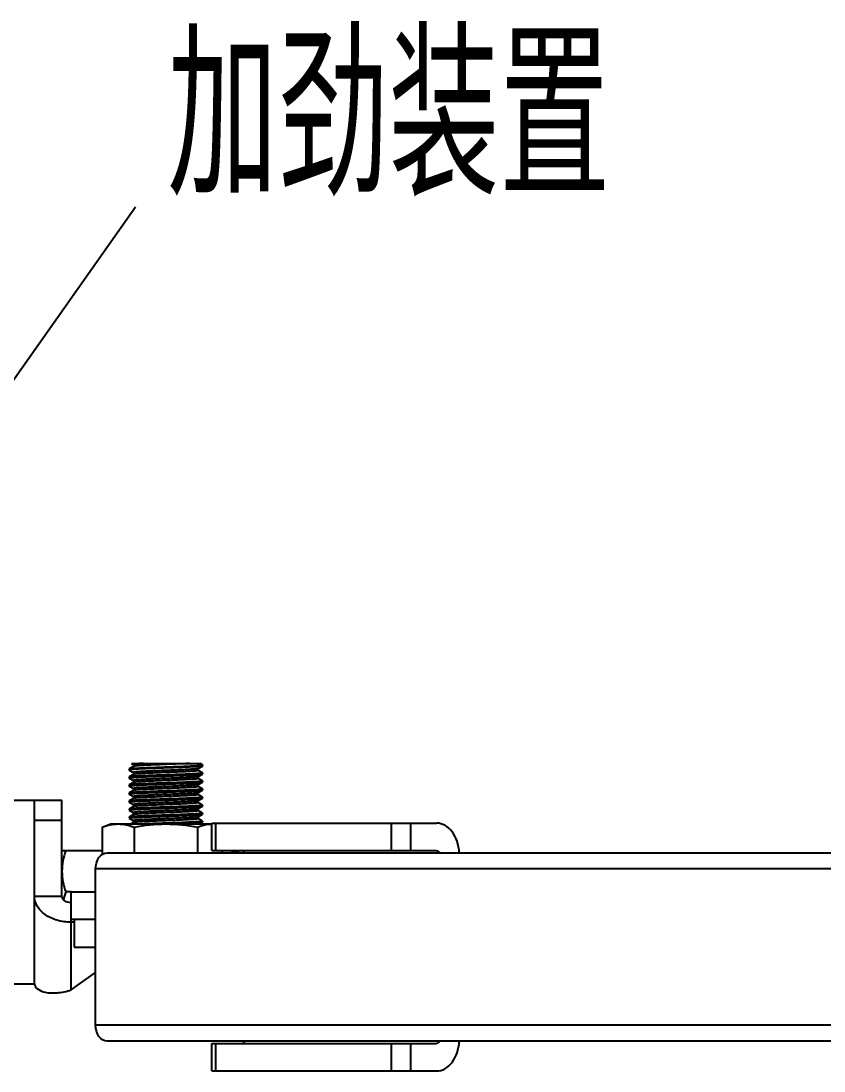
# Model space of a CAD drawing. Extents: x 1725261 to 1937680, y 860327 to 1571294.
# Drawn here: x 1857427 to 1859458, y 1251421 to 1254078 of the extents above; entities that cross this region are included whole.
import ezdxf

# ---------------------------------------------------------------- set-up
doc = ezdxf.new("R2010")
doc.units = 0
doc.header["$LTSCALE"] = 1000
doc.header["$MEASUREMENT"] = 0
doc.layers.add('W_DIM', color=4, linetype='Continuous')
doc.styles.get("Standard").update_dxf_attribs({"font": 'gbenor.shx', "bigfont": 'gbcbig.shx'})
doc.styles.add('wwp100', font='txt.shx', dxfattribs={"width": 0.7, "height": 400, "bigfont": 'hztxt.shx'})
doc.dimstyles.get("Standard").update_dxf_attribs({"dimtxt": 0.18, "dimasz": 0.18, "dimexe": 0.18, "dimexo": 0.0625, "dimgap": 0.09, "dimtad": 0, "dimtih": 1, "dimtoh": 1, "dimdec": 4, "dimzin": 0, "dimdsep": 46, "dimtxsty": 'Standard', "dimcen": 0.09, "dimadec": 0, "dimazin": 0, "dimtfac": 1, "dimtdec": 4, "dimtofl": 0, "dimtmove": 0, "dimatfit": 3, "dimfxl": 0, "dimtolj": 1, "dimtzin": 0, "dimarcsym": 0})

msp = doc.modelspace()

# ---------------------------------------------------------------- linework, layer by layer
at = {"linetype": 'Continuous'}
for p, q in [((1857706.8, 1252199.6), (1857711.5, 1252196.9)), ((1857706.8, 1252199.6), (1857879.8, 1252199.6)), ((1857711.6, 1252197), (1857711.6, 1252192)), ((1857886.2, 1252195.9), (1857879.8, 1252199.6)), ((1857886.4, 1252195.7), (1857886.2, 1252195.9)), ((1857886.4, 1252195.7), (1857886.4, 1252193.2)), ((1857700.5, 1252185.6), (1857700.7, 1252185.8)), ((1857700.5, 1252185.6), (1857700.5, 1252183)), ((1857700.5, 1252185.6), (1857700.5, 1252183)), ((1857700.5, 1252183.1), (1857700.5, 1252183)), ((1857700.7, 1252182.8), (1857700.5, 1252183)), ((1857711.6, 1252192), (1857700.7, 1252185.8)), ((1857700.7, 1252182.8), (1857711.5, 1252176.6)), ((1857711.6, 1252171.7), (1857700.7, 1252165.4)), ((1857711.8, 1252192.1), (1857711.6, 1252192)), ((1857711.6, 1252176.7), (1857711.6, 1252171.7)), ((1857711.8, 1252171.8), (1857711.6, 1252171.7)), ((1857712.1, 1252172), (1857711.8, 1252171.8)), ((1857875.2, 1252186.6), (1857875.4, 1252186.7)), ((1857875.4, 1252186.7), (1857886.2, 1252193)), ((1857875.4, 1252181.7), (1857875.4, 1252186.7)), ((1857886.2, 1252175.6), (1857875.4, 1252181.8)), ((1857875.4, 1252166.4), (1857886.2, 1252172.7)), ((1857886.4, 1252193.2), (1857886.2, 1252193)), ((1857886.2, 1252175.6), (1857886.4, 1252175.4)), ((1857886.2, 1252172.7), (1857886.4, 1252172.9)), ((1857886.4, 1252175.4), (1857886.4, 1252172.9)), ((1857886.4, 1252175.4), (1857886.4, 1252172.9)), ((1857700.7, 1252165.4), (1857700.5, 1252165.2)), ((1857700.5, 1252165.2), (1857700.5, 1252162.7)), ((1857700.5, 1252165.2), (1857700.5, 1252162.7)), ((1857700.7, 1252162.5), (1857700.5, 1252162.7)), ((1857700.5, 1252162.7), (1857700.5, 1252162.7)), ((1857700.7, 1252145.1), (1857700.5, 1252144.9)), ((1857700.5, 1252144.9), (1857700.5, 1252142.4)), ((1857700.5, 1252144.9), (1857700.5, 1252142.4)), ((1857700.7, 1252142.2), (1857700.5, 1252142.4)), ((1857700.5, 1252142.4), (1857700.5, 1252142.4)), ((1857700.7, 1252162.5), (1857711.5, 1252156.3)), ((1857711.6, 1252151.4), (1857700.7, 1252145.1)), ((1857700.7, 1252142.2), (1857711.5, 1252135.9)), ((1857711.6, 1252156.3), (1857711.6, 1252151.4)), ((1857711.8, 1252151.5), (1857711.6, 1252151.4)), ((1857875.2, 1252166.3), (1857875.4, 1252166.4)), ((1857875.2, 1252145.9), (1857875.4, 1252146.1)), ((1857875.4, 1252161.4), (1857875.4, 1252166.4)), ((1857886.2, 1252155.3), (1857875.4, 1252161.5)), ((1857875.4, 1252146.1), (1857886.2, 1252152.3)), ((1857875.4, 1252141.1), (1857875.4, 1252146.1)), ((1857886.2, 1252134.9), (1857875.4, 1252141.2)), ((1857886.2, 1252155.3), (1857886.4, 1252155.1)), ((1857886.2, 1252152.3), (1857886.4, 1252152.5)), ((1857886.4, 1252155.1), (1857886.4, 1252152.5)), ((1857886.4, 1252155.1), (1857886.4, 1252152.5)), ((1857700.7, 1252124.8), (1857700.5, 1252124.6)), ((1857700.5, 1252124.6), (1857700.5, 1252122)), ((1857700.5, 1252124.6), (1857700.5, 1252122)), ((1857700.5, 1252122), (1857700.5, 1252122.1)), ((1857700.7, 1252121.9), (1857700.5, 1252122)), ((1857711.6, 1252131), (1857700.7, 1252124.8)), ((1857700.7, 1252121.9), (1857711.5, 1252115.6)), ((1857711.6, 1252136), (1857711.6, 1252131)), ((1857711.8, 1252131.1), (1857711.6, 1252131)), ((1857711.6, 1252115.7), (1857711.6, 1252110.7)), ((1857875.2, 1252125.6), (1857875.4, 1252125.7)), ((1857875.4, 1252125.7), (1857886.2, 1252132)), ((1857875.4, 1252120.8), (1857875.4, 1252125.7)), ((1857886.2, 1252114.6), (1857875.4, 1252120.8)), ((1857886.2, 1252134.9), (1857886.4, 1252134.7)), ((1857886.2, 1252132), (1857886.4, 1252132.2)), ((1857886.2, 1252114.6), (1857886.4, 1252114.4)), ((1857886.4, 1252134.7), (1857886.4, 1252132.2)), ((1857886.4, 1252134.7), (1857886.4, 1252132.2)), ((1856880.2, 1252106.7), (1857530.7, 1252106.7)), ((1857461, 1251642), (1857461, 1252106.7)), ((1857530.7, 1251863.6), (1857530.7, 1252106.7)), ((1857700.7, 1252104.5), (1857700.5, 1252104.3)), ((1857700.5, 1252104.3), (1857700.5, 1252101.7)), ((1857700.5, 1252104.3), (1857700.5, 1252101.7)), ((1857700.5, 1252101.7), (1857700.5, 1252101.8)), ((1857700.7, 1252101.5), (1857700.5, 1252101.7)), ((1857711.6, 1252110.7), (1857700.7, 1252104.5)), ((1857700.7, 1252101.5), (1857711.5, 1252095.3)), ((1857711.6, 1252090.4), (1857700.7, 1252084.1)), ((1857711.8, 1252110.8), (1857711.6, 1252110.7)), ((1857711.6, 1252095.4), (1857711.6, 1252090.4)), ((1857711.8, 1252090.5), (1857711.6, 1252090.4)), ((1857875.2, 1252105.3), (1857875.4, 1252105.4)), ((1857875.4, 1252105.4), (1857886.2, 1252111.7)), ((1857875.4, 1252100.4), (1857875.4, 1252105.4)), ((1857886.2, 1252094.3), (1857875.4, 1252100.5)), ((1857875.4, 1252085.1), (1857886.2, 1252091.4)), ((1857886.2, 1252111.7), (1857886.4, 1252111.9)), ((1857886.2, 1252094.3), (1857886.4, 1252094.1)), ((1857886.2, 1252091.4), (1857886.4, 1252091.6)), ((1857886.4, 1252114.4), (1857886.4, 1252111.9)), ((1857886.4, 1252114.4), (1857886.4, 1252111.9)), ((1857886.4, 1252094.1), (1857886.4, 1252091.6)), ((1857886.4, 1252094.1), (1857886.4, 1252091.6)), ((1857700.7, 1252084.1), (1857700.5, 1252083.9)), ((1857700.5, 1252083.9), (1857700.5, 1252081.4)), ((1857700.5, 1252083.9), (1857700.5, 1252081.4)), ((1857700.7, 1252081.2), (1857700.5, 1252081.4)), ((1857700.5, 1252081.4), (1857700.5, 1252081.4)), ((1857700.7, 1252063.8), (1857700.5, 1252063.6)), ((1857700.5, 1252063.6), (1857700.5, 1252061.1)), ((1857700.5, 1252063.6), (1857700.5, 1252061.1)), ((1857700.7, 1252081.2), (1857711.5, 1252074.9)), ((1857711.6, 1252070.1), (1857700.7, 1252063.8)), ((1857711.6, 1252075), (1857711.6, 1252070.1)), ((1857711.8, 1252070.2), (1857711.6, 1252070.1)), ((1857712, 1252070.3), (1857711.8, 1252070.2)), ((1857875.2, 1252085), (1857874.8, 1252084.8)), ((1857875.2, 1252085), (1857875.4, 1252085.1)), ((1857875.2, 1252064.6), (1857875.4, 1252064.7)), ((1857875.4, 1252080.1), (1857875.4, 1252085.1)), ((1857886.2, 1252074), (1857875.4, 1252080.2)), ((1857875.4, 1252064.7), (1857886.2, 1252071)), ((1857875.4, 1252059.8), (1857875.4, 1252064.7)), ((1857886.2, 1252074), (1857886.4, 1252073.8)), ((1857886.2, 1252071), (1857886.4, 1252071.2)), ((1857886.4, 1252073.8), (1857886.4, 1252071.2)), ((1857886.4, 1252073.8), (1857886.4, 1252071.2)), ((1857461, 1252055.6), (1857530.7, 1252055.6)), ((1857632.5, 1252038.4), (1857654.1, 1252046.3)), ((1857632.5, 1252038.4), (1857632.5, 1251969.3)), ((1857654.1, 1252046.3), (1857909.6, 1252046.3)), ((1857700.7, 1252060.9), (1857700.5, 1252061.1)), ((1857700.5, 1252061.1), (1857700.5, 1252061.1)), ((1857700.7, 1252060.9), (1857711.5, 1252054.6)), ((1857711.6, 1252049.7), (1857705.6, 1252046.3)), ((1857711.6, 1252054.7), (1857711.6, 1252049.7)), ((1857711.8, 1252049.8), (1857711.6, 1252049.7)), ((1857713, 1252038.4), (1857713, 1251973.1)), ((1857873.9, 1252038.4), (1857873.9, 1251973.1)), ((1857886.2, 1252053.6), (1857875.4, 1252059.9)), ((1857878.6, 1252046.3), (1857886.2, 1252050.7)), ((1857886.2, 1252053.6), (1857886.4, 1252053.4)), ((1857886.2, 1252050.7), (1857886.4, 1252050.9)), ((1857886.4, 1252053.4), (1857886.4, 1252050.9)), ((1857886.4, 1252053.4), (1857886.4, 1252050.9)), ((1857909.6, 1251978.9), (1857909.6, 1252048.6)), ((1857909.6, 1252048.6), (1858478.3, 1252048.6)), ((1857919.8, 1251978.9), (1857919.8, 1252048.6)), ((1858363.3, 1252048.6), (1858363.3, 1251978.9)), ((1858412.6, 1252048.6), (1858412.6, 1251978.9)), ((1857530.7, 1251978.9), (1857632.5, 1251978.9)), ((1857644.6, 1251973.1), (1861454.3, 1251973.1)), ((1857909.6, 1251978.9), (1858478.3, 1251978.9)), ((1857938.6, 1251978.9), (1857934.5, 1251973.1)), ((1857964.6, 1251978.9), (1857965, 1251978.4)), ((1857615.9, 1251537.5), (1857615.9, 1251932.5)), ((1861146.3, 1251932.5), (1857615.9, 1251932.5)), ((1857461, 1251863.6), (1857530.7, 1251863.6)), ((1857554, 1251874.4), (1857540.1, 1251874.4)), ((1857554, 1251626.8), (1857554, 1251874.4)), ((1857554, 1251874.4), (1857615.9, 1251874.4)), ((1857615.9, 1251804.7), (1857554, 1251804.7)), ((1857561.1, 1251797.9), (1857554, 1251797.9)), ((1857561.1, 1251804.7), (1857561.1, 1251735)), ((1857561.1, 1251735), (1857615.9, 1251735)), ((1857554, 1251626.8), (1857615.9, 1251670.6)), ((1855823.2, 1251642), (1857461, 1251642)), ((1861146.3, 1251537.5), (1857615.9, 1251537.5)), ((1861454.3, 1251496.9), (1857644.6, 1251496.9)), ((1857909.6, 1251421.4), (1857909.6, 1251491.1)), ((1857909.6, 1251491.1), (1858478.3, 1251491.1)), ((1857919.8, 1251421.4), (1857919.8, 1251491.1)), ((1858363.3, 1251491.1), (1858363.3, 1251421.4)), ((1858412.6, 1251491.1), (1858412.6, 1251421.4)), ((1857909.6, 1251421.4), (1858478.3, 1251421.4))]:
    msp.add_line(p, q, dxfattribs=at)
msp.add_lwpolyline([(1857977.8, 1251973.1), (1857968.7, 1251976.6), (1857963.9, 1251978.9)], dxfattribs=at)
msp.add_arc((1857969.2, 1251987.8), 24, 330.2296, 332.1247, dxfattribs=at)
for points, knots in [([(1857700.7, 1252185.8), (1857701, 1252185.9), (1857702, 1252186.1), (1857703.8, 1252186.4), (1857706.4, 1252186.7), (1857711.5, 1252187.2), (1857719.7, 1252187.7), (1857731.6, 1252188.3), (1857745.7, 1252188.9), (1857761.6, 1252189.5), (1857778.6, 1252190.1), (1857796.2, 1252190.7), (1857813.7, 1252191.4), (1857830.5, 1252192), (1857845.9, 1252192.6), (1857859.3, 1252193.2), (1857869.1, 1252193.7), (1857875.6, 1252194.1), (1857879.3, 1252194.5), (1857882.2, 1252194.7), (1857884.5, 1252195), (1857885.6, 1252195.3), (1857886.4, 1252195.6), (1857886.4, 1252195.7)], [0, 0, 0, 0, 0.005474, 0.015397, 0.029751, 0.04843, 0.098054, 0.162473, 0.239322, 0.325768, 0.418622, 0.514456, 0.609731, 0.70093, 0.784687, 0.857913, 0.91791, 0.942239, 0.962481, 0.978455, 0.990031, 0.997145, 1, 1, 1, 1]), ([(1857737.3, 1252199.6), (1857733.7, 1252199.4), (1857728.5, 1252199.1), (1857722.2, 1252198.7), (1857718.5, 1252198.3), (1857715.7, 1252198), (1857713.5, 1252197.7), (1857712.3, 1252197.5), (1857711.6, 1252197.2), (1857711.6, 1252197)], [0, 0, 0, 0, 0.42036, 0.591474, 0.734119, 0.846922, 0.928807, 0.97931, 1, 1, 1, 1]), ([(1857853.1, 1252199.6), (1857846.9, 1252199.3), (1857833.4, 1252198.6), (1857812.1, 1252197.7), (1857789.2, 1252196.8), (1857766.6, 1252195.9), (1857749, 1252195.2), (1857736.4, 1252194.5), (1857728.6, 1252194.1), (1857722.2, 1252193.6), (1857717.3, 1252193.2), (1857714, 1252192.7), (1857712.3, 1252192.4), (1857711.8, 1252192.1)], [0, 0, 0, 0, 0.131034, 0.286202, 0.452618, 0.616437, 0.764037, 0.82784, 0.883154, 0.928833, 0.963939, 0.987775, 1, 1, 1, 1]), ([(1857886.2, 1252193), (1857885.9, 1252192.8), (1857885, 1252192.6), (1857883.2, 1252192.3), (1857880.5, 1252192), (1857875.5, 1252191.6), (1857867.3, 1252191.1), (1857855.5, 1252190.5), (1857841.5, 1252189.9), (1857825.7, 1252189.3), (1857808.7, 1252188.6), (1857791.1, 1252188), (1857773.7, 1252187.4), (1857756.9, 1252186.8), (1857741.5, 1252186.2), (1857728.1, 1252185.6), (1857718.2, 1252185.1), (1857711.7, 1252184.6), (1857707.9, 1252184.3), (1857704.9, 1252184), (1857702.6, 1252183.8), (1857701.4, 1252183.5), (1857700.6, 1252183.3), (1857700.5, 1252183.1)], [0, 0, 0, 0, 0.005436, 0.015295, 0.02956, 0.048124, 0.097458, 0.161522, 0.237979, 0.324028, 0.416511, 0.512037, 0.607098, 0.698208, 0.782022, 0.855468, 0.915857, 0.940446, 0.960989, 0.977304, 0.989257, 0.996774, 1, 1, 1, 1]), ([(1857700.5, 1252162.7), (1857700.6, 1252162.9), (1857701.4, 1252163.1), (1857702.6, 1252163.4), (1857704.9, 1252163.7), (1857707.9, 1252164), (1857711.7, 1252164.3), (1857718.2, 1252164.8), (1857728.1, 1252165.3), (1857741.5, 1252165.9), (1857756.9, 1252166.5), (1857773.7, 1252167.1), (1857791.1, 1252167.7), (1857808.7, 1252168.3), (1857825.7, 1252168.9), (1857841.5, 1252169.5), (1857855.5, 1252170.1), (1857867.3, 1252170.7), (1857875.5, 1252171.3), (1857880.5, 1252171.7), (1857883.2, 1252172), (1857885, 1252172.3), (1857885.9, 1252172.5), (1857886.2, 1252172.7)], [0, 0, 0, 0, 0.003225, 0.010741, 0.022692, 0.039006, 0.059547, 0.084135, 0.144521, 0.217966, 0.301777, 0.392884, 0.487948, 0.583476, 0.67596, 0.762008, 0.838468, 0.902535, 0.95187, 0.970436, 0.984702, 0.994562, 1, 1, 1, 1]), ([(1857886.4, 1252175.4), (1857886.4, 1252175.2), (1857885.6, 1252175), (1857884.5, 1252174.7), (1857882.2, 1252174.4), (1857879.3, 1252174.1), (1857875.6, 1252173.8), (1857869.1, 1252173.4), (1857859.3, 1252172.9), (1857845.9, 1252172.2), (1857830.5, 1252171.6), (1857813.7, 1252171), (1857796.2, 1252170.4), (1857778.6, 1252169.8), (1857761.6, 1252169.2), (1857745.7, 1252168.6), (1857731.6, 1252168), (1857719.7, 1252167.4), (1857711.5, 1252166.9), (1857706.4, 1252166.4), (1857703.8, 1252166.1), (1857702, 1252165.8), (1857701, 1252165.6), (1857700.7, 1252165.4)], [0, 0, 0, 0, 0.002855, 0.009969, 0.021546, 0.03752, 0.057763, 0.082092, 0.142088, 0.215313, 0.299069, 0.390267, 0.485541, 0.581373, 0.674225, 0.760673, 0.837524, 0.901944, 0.951568, 0.970248, 0.984602, 0.994526, 1, 1, 1, 1]), ([(1857875.2, 1252186.6), (1857874.9, 1252186.4), (1857874, 1252186.2), (1857871.4, 1252185.7), (1857866.2, 1252185.3), (1857858.1, 1252184.7), (1857847.7, 1252184.1), (1857835.2, 1252183.5), (1857821.2, 1252182.9), (1857806.2, 1252182.2), (1857790.7, 1252181.6), (1857775.3, 1252181), (1857760.6, 1252180.4), (1857747.1, 1252179.8), (1857735.3, 1252179.2), (1857726.7, 1252178.7), (1857721.1, 1252178.2), (1857717.8, 1252177.9), (1857715.2, 1252177.6), (1857713.3, 1252177.3), (1857712.2, 1252177.1), (1857711.6, 1252176.8), (1857711.6, 1252176.7)], [0, 0, 0, 0, 0.005874, 0.016149, 0.049759, 0.099805, 0.164491, 0.241456, 0.327881, 0.420594, 0.516191, 0.611162, 0.702019, 0.785427, 0.858327, 0.918049, 0.942269, 0.962424, 0.97834, 0.989887, 0.997022, 1, 1, 1, 1]), ([(1857875.4, 1252181.7), (1857875.4, 1252181.6), (1857874.7, 1252181.3), (1857873.7, 1252181.1), (1857871.8, 1252180.8), (1857869.4, 1252180.5), (1857866.2, 1252180.2), (1857860.7, 1252179.8), (1857852.3, 1252179.2), (1857840.8, 1252178.6), (1857827.7, 1252178), (1857813.3, 1252177.4), (1857798.2, 1252176.8), (1857782.9, 1252176.2), (1857768, 1252175.6), (1857754, 1252175), (1857741.5, 1252174.5), (1857730.7, 1252173.9), (1857722.2, 1252173.3), (1857716.3, 1252172.7), (1857713.2, 1252172.3), (1857712.1, 1252172)], [0, 0, 0, 0, 0.002911, 0.009849, 0.021073, 0.036545, 0.056142, 0.079704, 0.137856, 0.208956, 0.290481, 0.379534, 0.472947, 0.567398, 0.659524, 0.746048, 0.823893, 0.890294, 0.942901, 0.979872, 1, 1, 1, 1]), ([(1857700.5, 1252142.4), (1857700.6, 1252142.6), (1857701.4, 1252142.8), (1857702.6, 1252143.1), (1857704.9, 1252143.4), (1857707.9, 1252143.7), (1857711.7, 1252144), (1857718.2, 1252144.4), (1857728.1, 1252145), (1857741.5, 1252145.6), (1857756.9, 1252146.2), (1857773.7, 1252146.8), (1857791.1, 1252147.4), (1857808.7, 1252148), (1857825.7, 1252148.6), (1857841.5, 1252149.2), (1857855.5, 1252149.8), (1857867.3, 1252150.4), (1857875.5, 1252150.9), (1857880.5, 1252151.4), (1857883.2, 1252151.7), (1857885, 1252152), (1857885.9, 1252152.2), (1857886.2, 1252152.3)], [0, 0, 0, 0, 0.003225, 0.010742, 0.022694, 0.039008, 0.059551, 0.084139, 0.144526, 0.217973, 0.301788, 0.392894, 0.487953, 0.583479, 0.675961, 0.762009, 0.838466, 0.902531, 0.951868, 0.970435, 0.984701, 0.994562, 1, 1, 1, 1]), ([(1857886.4, 1252155.1), (1857886.4, 1252154.9), (1857885.6, 1252154.6), (1857884.5, 1252154.4), (1857882.2, 1252154.1), (1857879.3, 1252153.8), (1857875.6, 1252153.5), (1857869.1, 1252153.1), (1857859.3, 1252152.5), (1857845.9, 1252151.9), (1857830.5, 1252151.3), (1857813.7, 1252150.7), (1857796.2, 1252150.1), (1857778.6, 1252149.5), (1857761.6, 1252148.9), (1857745.7, 1252148.3), (1857731.6, 1252147.7), (1857719.7, 1252147.1), (1857711.5, 1252146.5), (1857706.4, 1252146.1), (1857703.8, 1252145.8), (1857702, 1252145.5), (1857701, 1252145.3), (1857700.7, 1252145.1)], [0, 0, 0, 0, 0.002855, 0.009968, 0.021544, 0.037518, 0.05776, 0.082088, 0.142084, 0.21531, 0.299066, 0.390263, 0.485541, 0.581378, 0.674232, 0.760678, 0.837529, 0.901949, 0.951571, 0.970249, 0.984603, 0.994526, 1, 1, 1, 1]), ([(1857875.2, 1252166.3), (1857874.9, 1252166.1), (1857874, 1252165.9), (1857871.4, 1252165.4), (1857866.2, 1252164.9), (1857858.1, 1252164.3), (1857847.7, 1252163.7), (1857835.2, 1252163.1), (1857821.2, 1252162.5), (1857806.2, 1252161.9), (1857790.7, 1252161.3), (1857775.3, 1252160.7), (1857760.6, 1252160.1), (1857747.1, 1252159.5), (1857735.3, 1252158.9), (1857726.7, 1252158.4), (1857721.1, 1252157.9), (1857717.8, 1252157.6), (1857715.2, 1252157.3), (1857713.3, 1252157), (1857712.2, 1252156.8), (1857711.6, 1252156.5), (1857711.6, 1252156.3)], [0, 0, 0, 0, 0.005874, 0.016149, 0.049759, 0.099805, 0.164491, 0.241457, 0.327881, 0.420594, 0.516191, 0.611162, 0.702019, 0.785427, 0.858326, 0.918049, 0.942267, 0.962424, 0.978338, 0.989888, 0.99702, 1, 1, 1, 1]), ([(1857874.6, 1252145.7), (1857873.5, 1252145.4), (1857870.2, 1252145), (1857864.1, 1252144.4), (1857855.4, 1252143.8), (1857844.6, 1252143.3), (1857832, 1252142.7), (1857812.9, 1252141.8), (1857793, 1252141.1), (1857773, 1252140.3), (1857758.8, 1252139.7), (1857745.7, 1252139.1), (1857734.3, 1252138.5), (1857726.1, 1252138), (1857720.7, 1252137.6), (1857717.5, 1252137.3), (1857715.1, 1252137), (1857713.2, 1252136.7), (1857712.2, 1252136.4), (1857711.6, 1252136.2), (1857711.6, 1252136)], [0, 0, 0, 0, 0.02164, 0.059864, 0.113419, 0.180452, 0.258616, 0.345169, 0.53109, 0.623921, 0.712302, 0.793127, 0.863558, 0.921128, 0.944446, 0.963837, 0.979144, 0.990248, 0.997114, 1, 1, 1, 1]), ([(1857875.4, 1252161.4), (1857875.4, 1252161.3), (1857874.7, 1252161), (1857873.7, 1252160.7), (1857871.7, 1252160.4), (1857869.2, 1252160.1), (1857865.9, 1252159.8), (1857860.2, 1252159.4), (1857851.6, 1252158.9), (1857839.8, 1252158.3), (1857826.3, 1252157.7), (1857811.6, 1252157.1), (1857796.2, 1252156.4), (1857780.8, 1252155.8), (1857765.7, 1252155.2), (1857751.7, 1252154.6), (1857739.3, 1252154), (1857728.8, 1252153.4), (1857720.7, 1252152.8), (1857715.6, 1252152.3), (1857712.9, 1252151.9), (1857712, 1252151.6), (1857711.8, 1252151.5)], [0, 0, 0, 0, 0.002979, 0.01011, 0.021658, 0.037569, 0.057721, 0.081935, 0.141646, 0.214533, 0.297928, 0.388772, 0.483732, 0.579321, 0.672029, 0.758455, 0.835426, 0.900125, 0.95019, 0.983823, 0.994112, 1, 1, 1, 1]), ([(1857700.5, 1252122.1), (1857700.6, 1252122.3), (1857701.4, 1252122.5), (1857702.6, 1252122.8), (1857704.9, 1252123.1), (1857707.9, 1252123.4), (1857711.7, 1252123.7), (1857718.2, 1252124.1), (1857728.1, 1252124.6), (1857741.5, 1252125.2), (1857756.9, 1252125.8), (1857773.7, 1252126.4), (1857791.1, 1252127.1), (1857808.7, 1252127.7), (1857825.7, 1252128.3), (1857841.5, 1252128.9), (1857855.5, 1252129.5), (1857867.3, 1252130.1), (1857875.5, 1252130.6), (1857880.5, 1252131), (1857883.2, 1252131.3), (1857885, 1252131.6), (1857885.9, 1252131.8), (1857886.2, 1252132)], [0, 0, 0, 0, 0.003225, 0.010742, 0.022693, 0.039008, 0.059551, 0.084139, 0.144525, 0.217968, 0.30178, 0.392886, 0.487947, 0.583471, 0.675953, 0.762004, 0.838465, 0.902532, 0.951868, 0.970435, 0.984701, 0.994562, 1, 1, 1, 1]), ([(1857886.4, 1252134.7), (1857886.4, 1252134.6), (1857885.6, 1252134.3), (1857884.5, 1252134.1), (1857882.2, 1252133.8), (1857879.3, 1252133.5), (1857875.6, 1252133.2), (1857869.1, 1252132.7), (1857859.3, 1252132.2), (1857845.9, 1252131.6), (1857830.5, 1252131), (1857813.7, 1252130.4), (1857796.2, 1252129.8), (1857778.6, 1252129.2), (1857761.6, 1252128.5), (1857745.7, 1252127.9), (1857731.6, 1252127.3), (1857719.7, 1252126.7), (1857711.5, 1252126.2), (1857706.4, 1252125.8), (1857703.8, 1252125.5), (1857702, 1252125.2), (1857701, 1252124.9), (1857700.7, 1252124.8)], [0, 0, 0, 0, 0.002855, 0.009969, 0.021546, 0.03752, 0.057763, 0.082092, 0.142089, 0.215318, 0.299077, 0.390275, 0.485549, 0.581383, 0.674236, 0.760681, 0.837528, 0.901946, 0.95157, 0.970249, 0.984603, 0.994526, 1, 1, 1, 1]), ([(1857875.2, 1252125.6), (1857874.9, 1252125.5), (1857874, 1252125.2), (1857871.4, 1252124.8), (1857866.2, 1252124.3), (1857858.1, 1252123.7), (1857847.7, 1252123.1), (1857835.2, 1252122.5), (1857821.2, 1252121.9), (1857806.2, 1252121.3), (1857790.7, 1252120.7), (1857775.3, 1252120), (1857760.6, 1252119.4), (1857747.1, 1252118.8), (1857735.3, 1252118.2), (1857726.7, 1252117.7), (1857721.1, 1252117.3), (1857717.8, 1252117), (1857715.2, 1252116.7), (1857713.3, 1252116.4), (1857712.2, 1252116.1), (1857711.6, 1252115.8), (1857711.6, 1252115.7)], [0, 0, 0, 0, 0.005876, 0.016149, 0.049758, 0.099805, 0.164491, 0.241457, 0.327882, 0.420595, 0.516192, 0.611162, 0.702019, 0.785427, 0.858326, 0.918048, 0.942268, 0.962423, 0.978339, 0.989887, 0.997021, 1, 1, 1, 1]), ([(1857875.4, 1252141.1), (1857875.4, 1252140.9), (1857874.7, 1252140.7), (1857873.7, 1252140.4), (1857871.7, 1252140.1), (1857869.2, 1252139.8), (1857865.9, 1252139.5), (1857860.2, 1252139.1), (1857851.6, 1252138.5), (1857839.8, 1252137.9), (1857826.3, 1252137.3), (1857811.6, 1252136.7), (1857796.2, 1252136.1), (1857780.8, 1252135.5), (1857765.7, 1252134.9), (1857751.7, 1252134.3), (1857739.3, 1252133.7), (1857728.8, 1252133.1), (1857720.7, 1252132.5), (1857715.6, 1252132), (1857712.9, 1252131.5), (1857712, 1252131.3), (1857711.8, 1252131.1)], [0, 0, 0, 0, 0.002978, 0.010111, 0.021657, 0.037569, 0.05772, 0.081936, 0.141647, 0.214533, 0.297928, 0.388772, 0.483731, 0.57932, 0.672029, 0.758455, 0.835427, 0.900125, 0.95019, 0.983823, 0.99411, 1, 1, 1, 1]), ([(1857875.4, 1252120.8), (1857875.4, 1252120.6), (1857874.7, 1252120.3), (1857873.7, 1252120.1), (1857871.7, 1252119.8), (1857869.2, 1252119.5), (1857865.9, 1252119.2), (1857860.2, 1252118.7), (1857851.6, 1252118.2), (1857839.8, 1252117.6), (1857826.3, 1252117), (1857811.6, 1252116.4), (1857796.2, 1252115.8), (1857780.8, 1252115.2), (1857765.7, 1252114.6), (1857751.7, 1252114), (1857739.3, 1252113.4), (1857728.8, 1252112.8), (1857720.7, 1252112.2), (1857715.6, 1252111.7), (1857712.9, 1252111.2), (1857712, 1252111), (1857711.8, 1252110.8)], [0, 0, 0, 0, 0.002978, 0.010111, 0.021656, 0.037569, 0.05772, 0.081935, 0.141646, 0.214533, 0.297927, 0.388772, 0.483731, 0.579321, 0.67203, 0.758455, 0.835427, 0.900125, 0.95019, 0.983823, 0.994112, 1, 1, 1, 1]), ([(1857700.5, 1252101.8), (1857700.6, 1252101.9), (1857701.4, 1252102.2), (1857702.6, 1252102.4), (1857704.9, 1252102.7), (1857707.9, 1252103), (1857711.7, 1252103.3), (1857718.2, 1252103.8), (1857728.1, 1252104.3), (1857741.5, 1252104.9), (1857756.9, 1252105.5), (1857773.7, 1252106.1), (1857791.1, 1252106.7), (1857808.7, 1252107.3), (1857825.7, 1252107.9), (1857841.5, 1252108.5), (1857855.5, 1252109.2), (1857867.3, 1252109.8), (1857875.5, 1252110.3), (1857880.5, 1252110.7), (1857883.2, 1252111), (1857885, 1252111.3), (1857885.9, 1252111.5), (1857886.2, 1252111.7)], [0, 0, 0, 0, 0.003225, 0.010741, 0.022692, 0.039006, 0.059547, 0.084135, 0.144521, 0.217967, 0.30178, 0.392887, 0.48795, 0.583479, 0.675962, 0.76201, 0.838468, 0.902535, 0.95187, 0.970436, 0.984702, 0.994562, 1, 1, 1, 1]), ([(1857700.5, 1252081.4), (1857700.6, 1252081.6), (1857701.4, 1252081.8), (1857702.6, 1252082.1), (1857704.9, 1252082.4), (1857707.9, 1252082.7), (1857711.7, 1252083), (1857718.2, 1252083.4), (1857728.1, 1252084), (1857741.5, 1252084.6), (1857756.9, 1252085.2), (1857773.7, 1252085.8), (1857791.1, 1252086.4), (1857808.7, 1252087), (1857825.7, 1252087.6), (1857841.5, 1252088.2), (1857855.5, 1252088.8), (1857867.3, 1252089.4), (1857875.5, 1252089.9), (1857880.5, 1252090.4), (1857883.2, 1252090.7), (1857885, 1252091), (1857885.9, 1252091.2), (1857886.2, 1252091.4)], [0, 0, 0, 0, 0.003225, 0.010742, 0.022694, 0.039009, 0.059552, 0.08414, 0.144527, 0.217974, 0.301788, 0.392895, 0.487953, 0.583477, 0.675959, 0.762007, 0.838465, 0.902531, 0.951868, 0.970435, 0.984701, 0.994562, 1, 1, 1, 1]), ([(1857886.4, 1252114.4), (1857886.4, 1252114.2), (1857885.6, 1252114), (1857884.5, 1252113.7), (1857882.2, 1252113.4), (1857879.3, 1252113.1), (1857875.6, 1252112.8), (1857869.1, 1252112.4), (1857859.3, 1252111.9), (1857845.9, 1252111.3), (1857830.5, 1252110.7), (1857813.7, 1252110), (1857796.2, 1252109.4), (1857778.6, 1252108.8), (1857761.6, 1252108.2), (1857745.7, 1252107.6), (1857731.6, 1252107), (1857719.7, 1252106.4), (1857711.5, 1252105.9), (1857706.4, 1252105.4), (1857703.8, 1252105.1), (1857702, 1252104.8), (1857701, 1252104.6), (1857700.7, 1252104.5)], [0, 0, 0, 0, 0.002855, 0.009968, 0.021545, 0.037519, 0.057762, 0.08209, 0.142086, 0.21531, 0.299066, 0.390263, 0.485539, 0.581372, 0.674224, 0.760672, 0.837524, 0.901944, 0.951568, 0.970248, 0.984602, 0.994526, 1, 1, 1, 1]), ([(1857886.4, 1252094.1), (1857886.4, 1252093.9), (1857885.6, 1252093.7), (1857884.5, 1252093.4), (1857882.2, 1252093.1), (1857879.3, 1252092.8), (1857875.6, 1252092.5), (1857869.1, 1252092.1), (1857859.3, 1252091.5), (1857845.9, 1252090.9), (1857830.5, 1252090.3), (1857813.7, 1252089.7), (1857796.2, 1252089.1), (1857778.6, 1252088.5), (1857761.6, 1252087.9), (1857745.7, 1252087.3), (1857731.6, 1252086.7), (1857719.7, 1252086.1), (1857711.5, 1252085.5), (1857706.4, 1252085.1), (1857703.8, 1252084.8), (1857702, 1252084.5), (1857701, 1252084.3), (1857700.7, 1252084.1)], [0, 0, 0, 0, 0.002855, 0.009969, 0.021545, 0.037519, 0.05776, 0.082088, 0.142085, 0.215312, 0.29907, 0.390268, 0.485546, 0.581383, 0.674236, 0.760681, 0.83753, 0.901949, 0.951572, 0.970249, 0.984603, 0.994526, 1, 1, 1, 1]), ([(1857875.2, 1252105.3), (1857874.9, 1252105.1), (1857874, 1252104.9), (1857871.4, 1252104.4), (1857866.2, 1252103.9), (1857858.1, 1252103.3), (1857847.7, 1252102.8), (1857835.2, 1252102.2), (1857821.2, 1252101.5), (1857806.2, 1252100.9), (1857790.7, 1252100.3), (1857775.3, 1252099.7), (1857760.6, 1252099.1), (1857747.1, 1252098.5), (1857735.3, 1252097.9), (1857726.7, 1252097.4), (1857721.1, 1252096.9), (1857717.8, 1252096.6), (1857715.2, 1252096.3), (1857713.3, 1252096), (1857712.2, 1252095.8), (1857711.6, 1252095.5), (1857711.6, 1252095.4)], [0, 0, 0, 0, 0.005874, 0.016149, 0.049758, 0.099805, 0.164491, 0.241456, 0.327881, 0.420594, 0.516191, 0.611162, 0.702019, 0.785427, 0.858327, 0.918049, 0.942268, 0.962424, 0.978338, 0.989888, 0.997021, 1, 1, 1, 1]), ([(1857875.4, 1252100.4), (1857875.4, 1252100.3), (1857874.7, 1252100), (1857873.7, 1252099.8), (1857871.7, 1252099.4), (1857869.2, 1252099.2), (1857865.9, 1252098.8), (1857860.2, 1252098.4), (1857851.6, 1252097.9), (1857839.8, 1252097.3), (1857826.3, 1252096.7), (1857811.6, 1252096.1), (1857796.2, 1252095.5), (1857780.8, 1252094.8), (1857765.7, 1252094.2), (1857751.7, 1252093.6), (1857739.3, 1252093), (1857728.8, 1252092.4), (1857720.7, 1252091.8), (1857715.6, 1252091.3), (1857712.9, 1252090.9), (1857712, 1252090.7), (1857711.8, 1252090.5)], [0, 0, 0, 0, 0.002979, 0.01011, 0.021658, 0.037569, 0.057721, 0.081935, 0.141647, 0.214533, 0.297928, 0.388772, 0.483732, 0.57932, 0.672029, 0.758455, 0.835426, 0.900125, 0.950189, 0.983823, 0.994111, 1, 1, 1, 1]), ([(1857700.5, 1252061.1), (1857700.6, 1252061.3), (1857701.4, 1252061.5), (1857702.6, 1252061.8), (1857704.9, 1252062.1), (1857707.9, 1252062.4), (1857711.7, 1252062.7), (1857718.2, 1252063.1), (1857728.1, 1252063.6), (1857741.5, 1252064.2), (1857756.9, 1252064.8), (1857773.7, 1252065.5), (1857791.1, 1252066.1), (1857808.7, 1252066.7), (1857825.7, 1252067.3), (1857841.5, 1252067.9), (1857855.5, 1252068.5), (1857867.3, 1252069.1), (1857875.5, 1252069.6), (1857880.5, 1252070.1), (1857883.2, 1252070.4), (1857885, 1252070.7), (1857885.9, 1252070.9), (1857886.2, 1252071)], [0, 0, 0, 0, 0.003224, 0.010741, 0.022692, 0.039006, 0.059548, 0.084136, 0.144522, 0.217964, 0.301775, 0.392882, 0.487945, 0.583471, 0.675954, 0.762005, 0.838466, 0.902533, 0.951869, 0.970435, 0.984701, 0.994562, 1, 1, 1, 1]), ([(1857886.4, 1252073.8), (1857886.4, 1252073.6), (1857885.6, 1252073.3), (1857884.5, 1252073.1), (1857882.2, 1252072.8), (1857879.3, 1252072.5), (1857875.6, 1252072.2), (1857869.1, 1252071.7), (1857859.3, 1252071.2), (1857845.9, 1252070.6), (1857830.5, 1252070), (1857813.7, 1252069.4), (1857796.2, 1252068.8), (1857778.6, 1252068.2), (1857761.6, 1252067.6), (1857745.7, 1252066.9), (1857731.6, 1252066.3), (1857719.7, 1252065.7), (1857711.5, 1252065.2), (1857706.4, 1252064.8), (1857703.8, 1252064.5), (1857702, 1252064.2), (1857701, 1252064), (1857700.7, 1252063.8)], [0, 0, 0, 0, 0.002855, 0.009969, 0.021546, 0.037521, 0.057764, 0.082093, 0.14209, 0.215317, 0.299076, 0.390274, 0.485548, 0.581381, 0.674233, 0.760678, 0.837526, 0.901945, 0.951569, 0.970248, 0.984602, 0.994526, 1, 1, 1, 1]), ([(1857874.8, 1252084.8), (1857873.8, 1252084.5), (1857870.7, 1252084.1), (1857864.8, 1252083.5), (1857856.3, 1252082.9), (1857845.6, 1252082.3), (1857833, 1252081.7), (1857819, 1252081.1), (1857804.1, 1252080.5), (1857788.8, 1252079.9), (1857773.7, 1252079.3), (1857759.3, 1252078.7), (1857746.1, 1252078.1), (1857734.6, 1252077.5), (1857726.3, 1252077), (1857720.8, 1252076.6), (1857717.6, 1252076.3), (1857715.1, 1252076), (1857713.2, 1252075.7), (1857712.2, 1252075.5), (1857711.6, 1252075.2), (1857711.6, 1252075)], [0, 0, 0, 0, 0.019944, 0.056762, 0.109253, 0.175577, 0.253383, 0.339903, 0.432057, 0.52656, 0.620045, 0.70918, 0.79079, 0.861971, 0.920194, 0.943786, 0.963408, 0.9789, 0.990139, 0.997086, 1, 1, 1, 1]), ([(1857875.2, 1252064.6), (1857874.9, 1252064.5), (1857874, 1252064.3), (1857871.4, 1252063.8), (1857866.2, 1252063.3), (1857858.1, 1252062.7), (1857847.7, 1252062.1), (1857835.2, 1252061.5), (1857821.2, 1252060.9), (1857806.2, 1252060.3), (1857790.7, 1252059.7), (1857775.3, 1252059.1), (1857760.6, 1252058.4), (1857747.1, 1252057.8), (1857735.3, 1252057.2), (1857726.7, 1252056.7), (1857721.1, 1252056.3), (1857717.8, 1252056), (1857715.2, 1252055.7), (1857713.3, 1252055.4), (1857712.2, 1252055.1), (1857711.6, 1252054.9), (1857711.6, 1252054.7)], [0, 0, 0, 0, 0.005875, 0.016149, 0.049759, 0.099805, 0.164492, 0.241457, 0.327882, 0.420594, 0.516191, 0.611162, 0.702019, 0.785427, 0.858326, 0.918049, 0.942268, 0.962424, 0.978338, 0.989888, 0.99702, 1, 1, 1, 1]), ([(1857875.4, 1252080.1), (1857875.4, 1252079.9), (1857874.7, 1252079.7), (1857873.7, 1252079.4), (1857871.8, 1252079.1), (1857869.3, 1252078.8), (1857866.1, 1252078.5), (1857860.5, 1252078.1), (1857852.1, 1252077.6), (1857840.6, 1252077), (1857827.3, 1252076.4), (1857812.8, 1252075.8), (1857797.6, 1252075.2), (1857782.3, 1252074.6), (1857767.4, 1252074), (1857753.4, 1252073.4), (1857740.8, 1252072.8), (1857730.2, 1252072.2), (1857721.8, 1252071.6), (1857716, 1252071), (1857713, 1252070.6), (1857712, 1252070.3)], [0, 0, 0, 0, 0.00293, 0.009924, 0.021241, 0.036839, 0.056595, 0.080345, 0.138946, 0.21056, 0.292623, 0.382193, 0.476053, 0.570834, 0.663131, 0.749631, 0.827228, 0.893142, 0.945019, 0.981028, 1, 1, 1, 1]), ([(1857632.5, 1252038.4), (1857639, 1252040.8), (1857652.2, 1252044.8), (1857666, 1252046.3), (1857672.7, 1252046.3)], [0, 0, 0, 0, 0.506411, 1, 1, 1, 1]), ([(1857672.7, 1252046.3), (1857679.5, 1252046.3), (1857693.3, 1252044.8), (1857706.5, 1252040.8), (1857713, 1252038.4)], [0, 0, 0, 0, 0.493589, 1, 1, 1, 1]), ([(1857875.4, 1252059.8), (1857875.4, 1252059.6), (1857874.7, 1252059.3), (1857873.7, 1252059.1), (1857871.7, 1252058.8), (1857869.2, 1252058.5), (1857865.9, 1252058.2), (1857860.2, 1252057.8), (1857851.6, 1252057.2), (1857839.8, 1252056.6), (1857826.3, 1252056), (1857811.6, 1252055.4), (1857796.2, 1252054.8), (1857780.8, 1252054.2), (1857765.7, 1252053.6), (1857751.7, 1252053), (1857739.3, 1252052.4), (1857728.8, 1252051.8), (1857720.7, 1252051.2), (1857715.6, 1252050.7), (1857712.9, 1252050.2), (1857712, 1252050), (1857711.8, 1252049.8)], [0, 0, 0, 0, 0.002978, 0.01011, 0.021657, 0.037569, 0.057721, 0.081935, 0.141646, 0.214533, 0.297927, 0.388772, 0.483732, 0.579321, 0.67203, 0.758455, 0.835427, 0.900125, 0.95019, 0.983823, 0.994112, 1, 1, 1, 1]), ([(1857886.4, 1252053.4), (1857886.4, 1252053.3), (1857886, 1252053.1), (1857885.4, 1252053), (1857884.3, 1252052.7), (1857882, 1252052.4), (1857878, 1252052), (1857872.1, 1252051.6), (1857864.7, 1252051.2), (1857855.9, 1252050.7), (1857846, 1252050.3), (1857830.9, 1252049.7), (1857810.7, 1252049), (1857785.8, 1252048.1), (1857761.5, 1252047.2), (1857745.7, 1252046.6), (1857738.2, 1252046.3)], [0, 0, 0, 0, 0.002115, 0.006819, 0.014376, 0.024804, 0.054125, 0.094291, 0.144561, 0.203991, 0.271458, 0.345683, 0.50868, 0.68068, 0.848679, 1, 1, 1, 1]), ([(1857807.1, 1252046.3), (1857817.1, 1252046.6), (1857831.5, 1252047.2), (1857849.8, 1252047.9), (1857861.3, 1252048.5), (1857870.9, 1252049), (1857878.2, 1252049.5), (1857882.8, 1252049.9), (1857885.2, 1252050.4), (1857886, 1252050.6), (1857886.2, 1252050.7)], [0, 0, 0, 0, 0.377797, 0.545491, 0.692435, 0.814388, 0.907853, 0.970196, 0.989179, 1, 1, 1, 1]), ([(1857873.9, 1252038.4), (1857876.9, 1252039.5), (1857888.4, 1252043.4), (1857900.5, 1252045.8), (1857909.6, 1252046.2)], [0, 0, 0, 0, 0.255201, 1, 1, 1, 1]), ([(1858535.7, 1251973.2), (1858535.2, 1251983.1), (1858531.7, 1252002.2), (1858519.4, 1252026.9), (1858501.1, 1252044.2), (1858485.6, 1252048.6), (1858478.3, 1252048.6)], [0, 0, 0, 0, 0.28827, 0.554385, 0.789199, 1, 1, 1, 1]), ([(1857540.1, 1251978.9), (1857537.3, 1251970.4), (1857532.5, 1251953.3), (1857530.7, 1251935.5), (1857530.7, 1251926.6)], [0, 0, 0, 0, 0.501873, 1, 1, 1, 1]), ([(1857615.9, 1251932.5), (1857615.9, 1251942.5), (1857619.7, 1251961), (1857636.8, 1251973.1), (1857644.6, 1251973.1)], [0, 0, 0, 0, 0.559767, 1, 1, 1, 1]), ([(1857957.9, 1251979.1), (1857958.6, 1251978.6), (1857961.7, 1251976.5), (1857964.9, 1251974.6), (1857967.4, 1251973.2)], [0, 0, 0, 0, 0.2275, 1, 1, 1, 1]), ([(1858478.3, 1251978.9), (1858479, 1251978.9), (1858482.2, 1251978.3), (1858484.5, 1251975.4), (1858485.4, 1251973.2)], [0, 0, 0, 0, 0.22722, 1, 1, 1, 1]), ([(1857530.7, 1251926.6), (1857530.7, 1251917.8), (1857532.5, 1251900), (1857537.3, 1251882.8), (1857540.1, 1251874.4)], [0, 0, 0, 0, 0.498127, 1, 1, 1, 1]), ([(1857554, 1251797.9), (1857542, 1251797.9), (1857518.8, 1251801), (1857488.3, 1251814.8), (1857466.7, 1251836.2), (1857461, 1251854.9), (1857461, 1251863.6)], [0, 0, 0, 0, 0.287969, 0.555344, 0.790533, 1, 1, 1, 1]), ([(1857554, 1251847.2), (1857548.3, 1251847.2), (1857537.7, 1251849.3), (1857530.7, 1251859.1), (1857530.7, 1251863.6)], [0, 0, 0, 0, 0.55976, 1, 1, 1, 1]), ([(1857461, 1251642), (1857461, 1251630.5), (1857482.4, 1251620.8), (1857502.8, 1251618.6), (1857525.3, 1251618.9), (1857542.5, 1251622.8), (1857554, 1251626.8)], [0, 0, 0, 0, 0.34128, 0.481725, 0.640517, 1, 1, 1, 1]), ([(1857644.6, 1251496.9), (1857636.8, 1251496.9), (1857619.7, 1251509), (1857615.9, 1251527.5), (1857615.9, 1251537.5)], [0, 0, 0, 0, 0.440233, 1, 1, 1, 1]), ([(1858478.3, 1251421.4), (1858485.6, 1251421.4), (1858501.1, 1251425.8), (1858519.4, 1251443.2), (1858531.7, 1251467.9), (1858535.2, 1251486.9), (1858535.7, 1251496.8)], [0, 0, 0, 0, 0.210801, 0.445615, 0.71173, 1, 1, 1, 1]), ([(1858485.4, 1251496.8), (1858485.1, 1251496), (1858483.7, 1251493.2), (1858480.6, 1251491.1), (1858478.3, 1251491.1)], [0, 0, 0, 0, 0.2888, 1, 1, 1, 1])]:
    msp.add_open_spline(points, degree=3, knots=knots, dxfattribs=at)
for points in [[(1857875.2, 1252145.9), (1857875, 1252145.8), (1857874.8, 1252145.8), (1857874.6, 1252145.7)], [(1857713, 1252038.4), (1857739.5, 1252043.3), (1857766.5, 1252046.3), (1857793.5, 1252046.3)], [(1857793.5, 1252046.3), (1857820.4, 1252046.3), (1857847.4, 1252043.3), (1857873.9, 1252038.4)], [(1857990.4, 1251976.7), (1857989.1, 1251978), (1857987.3, 1251978.9), (1857985.5, 1251978.9)], [(1857990.1, 1251975.9), (1857989.5, 1251974.9), (1857988.8, 1251973.9), (1857988.1, 1251973)], [(1857992.6, 1251973.2), (1857992.1, 1251974.5), (1857991.3, 1251975.7), (1857990.4, 1251976.7)], [(1857540.1, 1251874.4), (1857537.9, 1251867.9), (1857536, 1251861.4), (1857534.5, 1251854.7)], [(1857985.5, 1251491.1), (1857987.2, 1251491.1), (1857988.9, 1251491.9), (1857990.1, 1251493.1)], [(1857992.4, 1251496.8), (1857992, 1251495.4), (1857991.2, 1251494.1), (1857990.1, 1251493.1)]]:
    msp.add_open_spline(points, degree=3, dxfattribs=at)

# ---------------------------------------------------------------- texts
at = {"layer": 'W_DIM', "color": 7, "style": 'wwp100', "width": 0.7}
msp.add_text('加劲装置', height=400, dxfattribs=at).set_placement((1857797.3, 1253636.3))

# ---------------------------------------------------------------- leaders
msp.add_leader([(1856700.2, 1252164.8), (1857716.4, 1253608.1)], dimstyle='Standard', override={"dimgap": 20, "dimtad": 0})

doc.saveas('drawing.dxf')
